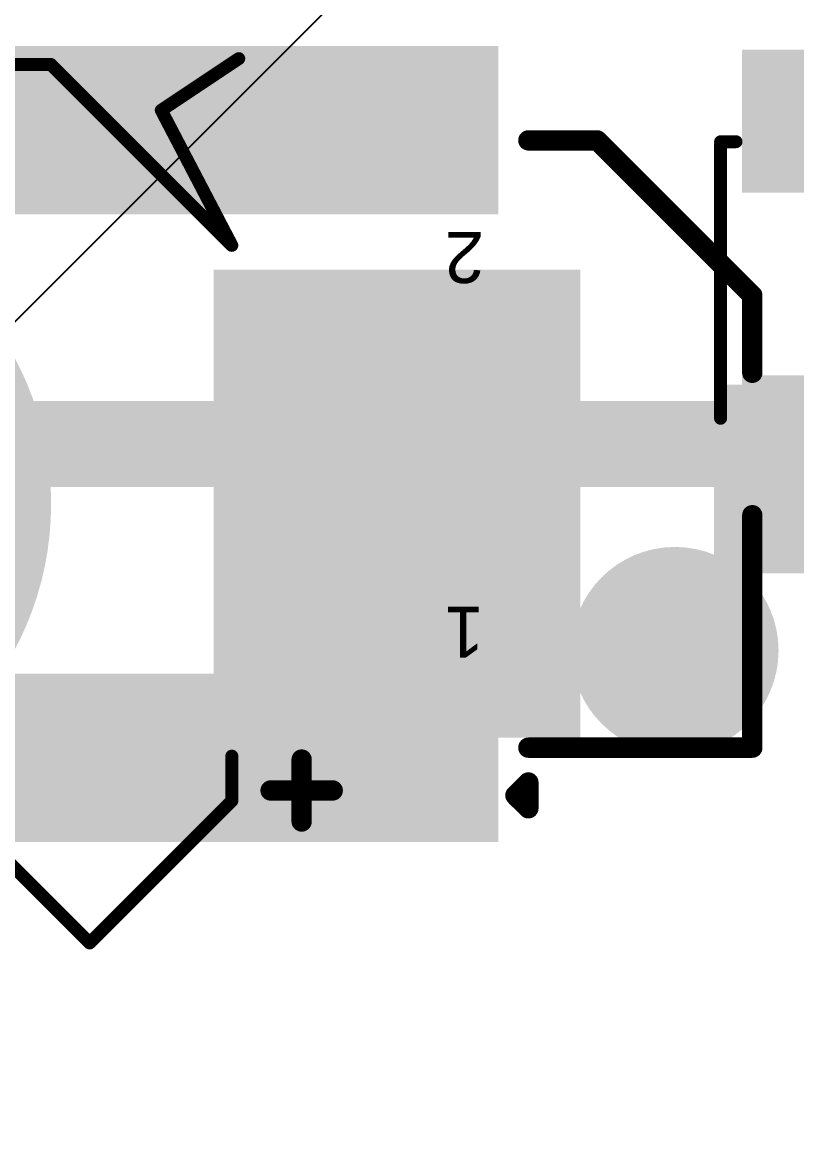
# Model space of a CAD drawing. Header units: inches. Extents: x -5 to 5450, y -4 to 5452.
# Drawn here: x 35.16 to 42.77, y 26.78 to 37.74 of the extents above; entities that cross this region are included whole.
import ezdxf

# ---------------------------------------------------------------- set-up
doc = ezdxf.new("R2010")
doc.units = ezdxf.units.IN
for name, color, linetype in [('Bottom Layer', 5, 'Continuous'), ('Bottom Overlay', 54, 'Continuous'), ('Bottom Paste', 16, 'Continuous'), ('Bottom Solder', 6, 'Continuous'), ('Ground', 76, 'Continuous'), ('Pad Holes', 156, 'Continuous'), ('Power', 16, 'Continuous'), ('Top Layer', 1, 'Continuous'), ('Top Overlay', 2, 'Continuous'), ('Top Paste', 8, 'Continuous'), ('Top Solder', 216, 'Continuous')]:
    doc.layers.add(name, color=color, linetype=linetype)
doc.styles.add('Arial', font='', dxfattribs={"height": 0.2})
doc.styles.get('Arial').set_extended_font_data('Arial')

# ---------------------------------------------------------------- blocks, each defined once
blk = doc.blocks.new('VSON_10_EP_3_3__9')
at = {"layer": 'Top Solder'}
blk.add_line((0.415, 1.745), (5436.376, 5440.364), dxfattribs=at)
blk = doc.blocks.new('MY_927_02_B_149')
at = {"layer": 'Bottom Layer'}
h = blk.add_hatch(color=5, dxfattribs=at)
edge = h.paths.add_edge_path()
edge.add_arc((0, 0), 3, 0, 360)
for points in [[(-8.2, 2.25), (-4.7, 2.25), (-4.7, -2.25), (-8.2, -2.25)], [(4.7, 2.25), (8.2, 2.25), (8.2, -2.25), (4.7, -2.25)]]:
    blk.add_hatch(color=5, dxfattribs=at).paths.add_polyline_path(points)
at = {"layer": 'Bottom Paste'}
h = blk.add_hatch(color=16, dxfattribs=at)
edge = h.paths.add_edge_path()
edge.add_arc((0, 0), 3, 0, 360)
for points in [[(-8.2, 2.25), (-4.7, 2.25), (-4.7, -2.25), (-8.2, -2.25)], [(4.7, 2.25), (8.2, 2.25), (8.2, -2.25), (4.7, -2.25)]]:
    blk.add_hatch(color=16, dxfattribs=at).paths.add_polyline_path(points)
at = {"layer": 'Bottom Solder'}
h = blk.add_hatch(color=6, dxfattribs=at)
edge = h.paths.add_edge_path()
edge.add_arc((0, 0), 3.051, 0, 360)
for points in [[(-8.251, 2.301), (-4.649, 2.301), (-4.649, -2.301), (-8.251, -2.301)], [(4.649, 2.301), (8.251, 2.301), (8.251, -2.301), (4.649, -2.301)]]:
    blk.add_hatch(color=6, dxfattribs=at).paths.add_polyline_path(points)
at = {"layer": 'Bottom Overlay'}
for points in [[(4.133, 3.868, 0.127, 0.127, 0), (4.895, 4.376, 0.127, 0.127, 0)], [(-4.826, 4.318, 0.127, 0.127, 0), (-4.064, 3.81, 0.127, 0.127, 0)], [(-4.759, 2.48, 0.127, 0.127, 0), (-2.921, 4.318, 0.127, 0.127, 0)], [(-2.921, 4.318, 0.127, 0.127, 0), (3.048, 4.318, 0.127, 0.127, 0)], [(3.048, 4.318, 0.127, 0.127, 0), (4.826, 2.54, 0.127, 0.127, 0)], [(-4.757, 2.482, 0.127, 0.127, 0), (-4.064, 3.81, 0.127, 0.127, 0)], [(4.133, 3.868, 0.127, 0.127, 0), (4.826, 2.54, 0.127, 0.127, 0)], [(-0.305, 3.429, 0.254, 0.254, 0), (0.305, 3.429, 0.254, 0.254, 0)], [(-5.69, -3.124, 0.2, 0.2, 0), (-5.69, -2.515, 0.2, 0.2, 0)], [(-4.826, -2.921, 0.127, 0.127, 0), (-4.826, -2.481, 0.127, 0.127, 0)], [(4.826, -2.921, 0.127, 0.127, 0), (4.826, -2.481, 0.127, 0.127, 0)], [(5.512, -3.124, 0.2, 0.2, 0), (5.512, -2.515, 0.2, 0.2, 0)], [(-5.994, -2.819, 0.2, 0.2, 0), (-5.385, -2.819, 0.2, 0.2, 0)], [(5.207, -2.819, 0.2, 0.2, 0), (5.817, -2.819, 0.2, 0.2, 0)], [(-4.826, -2.921, 0.127, 0.127, 0), (-3.429, -4.318, 0.127, 0.127, 0)], [(3.429, -4.318, 0.127, 0.127, 0), (4.826, -2.921, 0.127, 0.127, 0)], [(-3.429, -4.318, 0.127, 0.127, 0), (-2.54, -3.429, 0.127, 0.127, 0)], [(-2.54, -3.429, 0.127, 0.127, 0), (2.54, -3.429, 0.127, 0.127, 0)], [(2.54, -3.429, 0.127, 0.127, 0), (3.429, -4.318, 0.127, 0.127, 0)]]:
    blk.add_lwpolyline(points, format="xyseb", dxfattribs=at)
for points in [[(4.863, 4.376, 0.0635, 0.0635, 1), (4.926, 4.376, 0.0635, 0.0635, 1)], [(-4.858, 4.318, 0.0635, 0.0635, 1), (-4.794, 4.318, 0.0635, 0.0635, 1)], [(-2.953, 4.318, 0.0635, 0.0635, 1), (-2.889, 4.318, 0.0635, 0.0635, 1)], [(-2.953, 4.318, 0.0635, 0.0635, 1), (-2.889, 4.318, 0.0635, 0.0635, 1)], [(3.016, 4.318, 0.0635, 0.0635, 1), (3.08, 4.318, 0.0635, 0.0635, 1)], [(3.016, 4.318, 0.0635, 0.0635, 1), (3.08, 4.318, 0.0635, 0.0635, 1)], [(-4.096, 3.81, 0.0635, 0.0635, 1), (-4.032, 3.81, 0.0635, 0.0635, 1)], [(-4.096, 3.81, 0.0635, 0.0635, 1), (-4.032, 3.81, 0.0635, 0.0635, 1)], [(4.101, 3.868, 0.0635, 0.0635, 1), (4.164, 3.868, 0.0635, 0.0635, 1)], [(4.101, 3.868, 0.0635, 0.0635, 1), (4.164, 3.868, 0.0635, 0.0635, 1)], [(-0.368, 3.429, 0.127, 0.127, 1), (-0.241, 3.429, 0.127, 0.127, 1)], [(0.241, 3.429, 0.127, 0.127, 1), (0.368, 3.429, 0.127, 0.127, 1)], [(-4.79, 2.48, 0.0635, 0.0635, 1), (-4.727, 2.48, 0.0635, 0.0635, 1)], [(-4.789, 2.482, 0.0635, 0.0635, 1), (-4.726, 2.482, 0.0635, 0.0635, 1)], [(4.794, 2.54, 0.0635, 0.0635, 1), (4.858, 2.54, 0.0635, 0.0635, 1)], [(4.794, 2.54, 0.0635, 0.0635, 1), (4.858, 2.54, 0.0635, 0.0635, 1)], [(-5.74, -2.515, 0.1, 0.1, 1), (-5.64, -2.515, 0.1, 0.1, 1)], [(-4.858, -2.481, 0.0635, 0.0635, 1), (-4.794, -2.481, 0.0635, 0.0635, 1)], [(4.794, -2.481, 0.0635, 0.0635, 1), (4.858, -2.481, 0.0635, 0.0635, 1)], [(5.462, -2.515, 0.1, 0.1, 1), (5.562, -2.515, 0.1, 0.1, 1)], [(-6.044, -2.819, 0.1, 0.1, 1), (-5.944, -2.819, 0.1, 0.1, 1)], [(-5.435, -2.819, 0.1, 0.1, 1), (-5.335, -2.819, 0.1, 0.1, 1)], [(5.157, -2.819, 0.1, 0.1, 1), (5.257, -2.819, 0.1, 0.1, 1)], [(5.767, -2.819, 0.1, 0.1, 1), (5.867, -2.819, 0.1, 0.1, 1)], [(-4.858, -2.921, 0.0635, 0.0635, 1), (-4.794, -2.921, 0.0635, 0.0635, 1)], [(-4.858, -2.921, 0.0635, 0.0635, 1), (-4.794, -2.921, 0.0635, 0.0635, 1)], [(4.794, -2.921, 0.0635, 0.0635, 1), (4.858, -2.921, 0.0635, 0.0635, 1)], [(4.794, -2.921, 0.0635, 0.0635, 1), (4.858, -2.921, 0.0635, 0.0635, 1)], [(-5.74, -3.124, 0.1, 0.1, 1), (-5.64, -3.124, 0.1, 0.1, 1)], [(5.462, -3.124, 0.1, 0.1, 1), (5.562, -3.124, 0.1, 0.1, 1)], [(-2.572, -3.429, 0.0635, 0.0635, 1), (-2.508, -3.429, 0.0635, 0.0635, 1)], [(-2.572, -3.429, 0.0635, 0.0635, 1), (-2.508, -3.429, 0.0635, 0.0635, 1)], [(2.508, -3.429, 0.0635, 0.0635, 1), (2.572, -3.429, 0.0635, 0.0635, 1)], [(2.508, -3.429, 0.0635, 0.0635, 1), (2.572, -3.429, 0.0635, 0.0635, 1)], [(-3.461, -4.318, 0.0635, 0.0635, 1), (-3.397, -4.318, 0.0635, 0.0635, 1)], [(-3.461, -4.318, 0.0635, 0.0635, 1), (-3.397, -4.318, 0.0635, 0.0635, 1)], [(3.397, -4.318, 0.0635, 0.0635, 1), (3.461, -4.318, 0.0635, 0.0635, 1)], [(3.397, -4.318, 0.0635, 0.0635, 1), (3.461, -4.318, 0.0635, 0.0635, 1)]]:
    blk.add_lwpolyline(points, format="xyseb", close=True, dxfattribs=at)
blk = doc.blocks.new('QTH_030_01_L_D_A_K_TR_156')
at = {"layer": 'Bottom Solder'}
h = blk.add_hatch(color=6, dxfattribs=at)
edge = h.paths.add_edge_path()
edge.add_arc((-9.24, 2.03), 0.102, 0, 360)
at = {"layer": 'Ground'}
h = blk.add_hatch(color=76, dxfattribs=at)
edge = h.paths.add_edge_path()
edge.add_arc((-9.24, 2.03), 1.018, 0, 360)
at = {"layer": 'Pad Holes'}
h = blk.add_hatch(color=7, dxfattribs=at)
edge = h.paths.add_edge_path()
edge.add_arc((-9.24, 2.03), 0.51, 0, 360)
at = {"layer": 'Power'}
h = blk.add_hatch(color=16, dxfattribs=at)
edge = h.paths.add_edge_path()
edge.add_arc((-9.24, 2.03), 1.018, 0, 360)
at = {"layer": 'Top Layer'}
for points in [[(-7.403, 3.811), (-7.098, 3.811), (-7.098, 2.361), (-7.403, 2.361)], [(-6.902, 3.811), (-6.597, 3.811), (-6.597, 2.361), (-6.902, 2.361)], [(-6.403, 3.811), (-6.097, 3.811), (-6.097, 2.361), (-6.403, 2.361)], [(-5.903, 3.811), (-5.598, 3.811), (-5.598, 2.361), (-5.903, 2.361)], [(-5.402, 3.811), (-5.097, 3.811), (-5.097, 2.361), (-5.402, 2.361)], [(-4.903, 3.811), (-4.598, 3.811), (-4.598, 2.361), (-4.903, 2.361)], [(-4.402, 3.811), (-4.097, 3.811), (-4.097, 2.361), (-4.402, 2.361)], [(-3.903, 3.811), (-3.597, 3.811), (-3.597, 2.361), (-3.903, 2.361)], [(-3.403, 3.811), (-3.098, 3.811), (-3.098, 2.361), (-3.403, 2.361)], [(-2.902, 3.811), (-2.597, 3.811), (-2.597, 2.361), (-2.902, 2.361)], [(-9.715, 0.32), (-7.175, 0.32), (-7.175, -0.32), (-9.715, -0.32)], [(-5.525, 0.32), (-0.825, 0.32), (-0.825, -0.32), (-5.525, -0.32)], [(-7.403, -2.361), (-7.098, -2.361), (-7.098, -3.811), (-7.403, -3.811)], [(-6.902, -2.361), (-6.597, -2.361), (-6.597, -3.811), (-6.902, -3.811)], [(-6.403, -2.361), (-6.097, -2.361), (-6.097, -3.811), (-6.403, -3.811)], [(-5.903, -2.361), (-5.598, -2.361), (-5.598, -3.811), (-5.903, -3.811)], [(-5.402, -2.361), (-5.097, -2.361), (-5.097, -3.811), (-5.402, -3.811)], [(-4.903, -2.361), (-4.598, -2.361), (-4.598, -3.811), (-4.903, -3.811)], [(-4.402, -2.361), (-4.097, -2.361), (-4.097, -3.811), (-4.402, -3.811)], [(-3.903, -2.361), (-3.597, -2.361), (-3.597, -3.811), (-3.903, -3.811)], [(-3.403, -2.361), (-3.098, -2.361), (-3.098, -3.811), (-3.403, -3.811)], [(-2.902, -2.361), (-2.597, -2.361), (-2.597, -3.811), (-2.902, -3.811)]]:
    blk.add_hatch(color=1, dxfattribs=at).paths.add_polyline_path(points)
at = {"layer": 'Top Paste'}
for points in [[(-7.403, 3.811), (-7.098, 3.811), (-7.098, 2.361), (-7.403, 2.361)], [(-6.902, 3.811), (-6.597, 3.811), (-6.597, 2.361), (-6.902, 2.361)], [(-6.403, 3.811), (-6.097, 3.811), (-6.097, 2.361), (-6.403, 2.361)], [(-5.903, 3.811), (-5.598, 3.811), (-5.598, 2.361), (-5.903, 2.361)], [(-5.402, 3.811), (-5.097, 3.811), (-5.097, 2.361), (-5.402, 2.361)], [(-4.903, 3.811), (-4.598, 3.811), (-4.598, 2.361), (-4.903, 2.361)], [(-4.402, 3.811), (-4.097, 3.811), (-4.097, 2.361), (-4.402, 2.361)], [(-3.903, 3.811), (-3.597, 3.811), (-3.597, 2.361), (-3.903, 2.361)], [(-3.403, 3.811), (-3.098, 3.811), (-3.098, 2.361), (-3.403, 2.361)], [(-2.902, 3.811), (-2.597, 3.811), (-2.597, 2.361), (-2.902, 2.361)], [(-9.715, 0.32), (-7.175, 0.32), (-7.175, -0.32), (-9.715, -0.32)], [(-5.525, 0.32), (-0.825, 0.32), (-0.825, -0.32), (-5.525, -0.32)], [(-7.403, -2.361), (-7.098, -2.361), (-7.098, -3.811), (-7.403, -3.811)], [(-6.902, -2.361), (-6.597, -2.361), (-6.597, -3.811), (-6.902, -3.811)], [(-6.403, -2.361), (-6.097, -2.361), (-6.097, -3.811), (-6.403, -3.811)], [(-5.903, -2.361), (-5.598, -2.361), (-5.598, -3.811), (-5.903, -3.811)], [(-5.402, -2.361), (-5.097, -2.361), (-5.097, -3.811), (-5.402, -3.811)], [(-4.903, -2.361), (-4.598, -2.361), (-4.598, -3.811), (-4.903, -3.811)], [(-4.402, -2.361), (-4.097, -2.361), (-4.097, -3.811), (-4.402, -3.811)], [(-3.903, -2.361), (-3.597, -2.361), (-3.597, -3.811), (-3.903, -3.811)], [(-3.403, -2.361), (-3.098, -2.361), (-3.098, -3.811), (-3.403, -3.811)], [(-2.902, -2.361), (-2.597, -2.361), (-2.597, -3.811), (-2.902, -3.811)]]:
    blk.add_hatch(color=8, dxfattribs=at).paths.add_polyline_path(points)
at = {"layer": 'Top Solder'}
for points in [[(-7.504, 3.913), (-6.996, 3.913), (-6.996, 2.259), (-7.504, 2.259)], [(-7.004, 3.913), (-6.496, 3.913), (-6.496, 2.259), (-7.004, 2.259)], [(-6.504, 3.913), (-5.996, 3.913), (-5.996, 2.259), (-6.504, 2.259)], [(-6.004, 3.913), (-5.496, 3.913), (-5.496, 2.259), (-6.004, 2.259)], [(-5.504, 3.913), (-4.996, 3.913), (-4.996, 2.259), (-5.504, 2.259)], [(-5.004, 3.913), (-4.496, 3.913), (-4.496, 2.259), (-5.004, 2.259)], [(-4.504, 3.913), (-3.996, 3.913), (-3.996, 2.259), (-4.504, 2.259)], [(-4.004, 3.913), (-3.496, 3.913), (-3.496, 2.259), (-4.004, 2.259)], [(-3.504, 3.913), (-2.996, 3.913), (-2.996, 2.259), (-3.504, 2.259)], [(-3.004, 3.913), (-2.496, 3.913), (-2.496, 2.259), (-3.004, 2.259)], [(-9.817, 0.422), (-7.073, 0.422), (-7.073, -0.422), (-9.817, -0.422)], [(-5.627, 0.422), (-0.723, 0.422), (-0.723, -0.422), (-5.627, -0.422)], [(-7.504, -2.259), (-6.996, -2.259), (-6.996, -3.913), (-7.504, -3.913)], [(-7.004, -2.259), (-6.496, -2.259), (-6.496, -3.913), (-7.004, -3.913)], [(-6.504, -2.259), (-5.996, -2.259), (-5.996, -3.913), (-6.504, -3.913)], [(-6.004, -2.259), (-5.496, -2.259), (-5.496, -3.913), (-6.004, -3.913)], [(-5.504, -2.259), (-4.996, -2.259), (-4.996, -3.913), (-5.504, -3.913)], [(-5.004, -2.259), (-4.496, -2.259), (-4.496, -3.913), (-5.004, -3.913)], [(-4.504, -2.259), (-3.996, -2.259), (-3.996, -3.913), (-4.504, -3.913)], [(-4.004, -2.259), (-3.496, -2.259), (-3.496, -3.913), (-4.004, -3.913)], [(-3.504, -2.259), (-2.996, -2.259), (-2.996, -3.913), (-3.504, -3.913)], [(-3.004, -2.259), (-2.496, -2.259), (-2.496, -3.913), (-3.004, -3.913)]]:
    blk.add_hatch(color=216, dxfattribs=at).paths.add_polyline_path(points)
h = blk.add_hatch(color=216, dxfattribs=at)
edge = h.paths.add_edge_path()
edge.add_arc((-9.24, 2.03), 0.102, 0, 360)
at = {"layer": 'Top Overlay'}
for points in [[(-7.8, 3.581, 0.2, 0.2, 0), (-7.8, 3.327, 0.2, 0.2, 0)], [(-7.673, 3.454, 0.2, 0.2, 0), (-7.8, 3.581, 0.2, 0.2, 0)], [(-7.673, 3.454, 0.2, 0.2, 0), (-7.8, 3.327, 0.2, 0.2, 0)], [(-10, 2.985, 0.2, 0.2, 0), (-10, 0.7, 0.2, 0.2, 0)], [(-7.8, 2.985, 0.2, 0.2, 0), (-10, 2.985, 0.2, 0.2, 0)], [(-10, -0.7, 0.2, 0.2, 0), (-10, -1.461, 0.2, 0.2, 0)], [(-8.476, -2.985, 0.2, 0.2, 0), (-10, -1.461, 0.2, 0.2, 0)], [(-7.8, -2.985, 0.2, 0.2, 0), (-8.476, -2.985, 0.2, 0.2, 0)]]:
    blk.add_lwpolyline(points, format="xyseb", dxfattribs=at)
for points in [[(-7.85, 3.581, 0.1, 0.1, 1), (-7.75, 3.581, 0.1, 0.1, 1)], [(-7.85, 3.581, 0.1, 0.1, 1), (-7.75, 3.581, 0.1, 0.1, 1)], [(-7.723, 3.454, 0.1, 0.1, 1), (-7.623, 3.454, 0.1, 0.1, 1)], [(-7.723, 3.454, 0.1, 0.1, 1), (-7.623, 3.454, 0.1, 0.1, 1)], [(-7.85, 3.327, 0.1, 0.1, 1), (-7.75, 3.327, 0.1, 0.1, 1)], [(-7.85, 3.327, 0.1, 0.1, 1), (-7.75, 3.327, 0.1, 0.1, 1)], [(-10.05, 2.985, 0.1, 0.1, 1), (-9.95, 2.985, 0.1, 0.1, 1)], [(-10.05, 2.985, 0.1, 0.1, 1), (-9.95, 2.985, 0.1, 0.1, 1)], [(-7.85, 2.985, 0.1, 0.1, 1), (-7.75, 2.985, 0.1, 0.1, 1)], [(-10.05, 0.7, 0.1, 0.1, 1), (-9.95, 0.7, 0.1, 0.1, 1)], [(-10.05, -0.7, 0.1, 0.1, 1), (-9.95, -0.7, 0.1, 0.1, 1)], [(-10.05, -1.461, 0.1, 0.1, 1), (-9.95, -1.461, 0.1, 0.1, 1)], [(-10.05, -1.461, 0.1, 0.1, 1), (-9.95, -1.461, 0.1, 0.1, 1)], [(-8.526, -2.985, 0.1, 0.1, 1), (-8.426, -2.985, 0.1, 0.1, 1)], [(-8.526, -2.985, 0.1, 0.1, 1), (-8.426, -2.985, 0.1, 0.1, 1)], [(-7.85, -2.985, 0.1, 0.1, 1), (-7.75, -2.985, 0.1, 0.1, 1)]]:
    blk.add_lwpolyline(points, format="xyseb", close=True, dxfattribs=at)
at = {"layer": 'Top Overlay', "style": 'Arial'}
for s, p in [('1', (-7.366, 1.6)), ('2', (-7.366, -2.083))]:
    blk.add_text(s, height=0.5, dxfattribs=at).set_placement(p)
blk = doc.blocks.new('SOD_123F_B_161')
at = {"layer": 'Bottom Layer'}
for points in [[(-2.2, -0.6), (-2.2, 0.6), (-1, 0.6), (-1, -0.6)], [(1, -0.6), (1, 0.6), (2.2, 0.6), (2.2, -0.6)], [(1, -0.6), (1, 0.6), (2.2, 0.6), (2.2, -0.6)]]:
    blk.add_hatch(color=5, dxfattribs=at).paths.add_polyline_path(points)
at = {"layer": 'Bottom Overlay'}
for points in [[(0.99, 0.686), (2.844, 0.686), (2.844, 0.978), (0.99, 0.978)], [(2.145, -0.788), (2.845, -0.788), (2.845, 0.787), (2.145, 0.787)], [(0.99, -0.978), (2.844, -0.978), (2.844, -0.686), (0.99, -0.686)]]:
    blk.add_hatch(color=54, dxfattribs=at).paths.add_polyline_path(points)
at = {"layer": 'Bottom Paste'}
for points in [[(-2.2, -0.6), (-2.2, 0.6), (-1, 0.6), (-1, -0.6)], [(1, -0.6), (1, 0.6), (2.2, 0.6), (2.2, -0.6)], [(1, -0.6), (1, 0.6), (2.2, 0.6), (2.2, -0.6)]]:
    blk.add_hatch(color=16, dxfattribs=at).paths.add_polyline_path(points)
at = {"layer": 'Bottom Solder'}
for points in [[(-2.302, -0.702), (-2.302, 0.702), (-0.898, 0.702), (-0.898, -0.702)], [(0.898, -0.702), (0.898, 0.702), (2.302, 0.702), (2.302, -0.702)], [(0.898, -0.702), (0.898, 0.702), (2.302, 0.702), (2.302, -0.702)]]:
    blk.add_hatch(color=6, dxfattribs=at).paths.add_polyline_path(points)
at = {"layer": 'Bottom Overlay'}
for points in [[(-1.397, 0.762, 0.127, 0.127, 0), (-1.397, 0.914, 0.127, 0.127, 0)], [(1.245, 0.914, 0.127, 0.127, 0), (-1.372, 0.914, 0.127, 0.127, 0)], [(-1.397, -0.914, 0.127, 0.127, 0), (-1.397, -0.762, 0.127, 0.127, 0)], [(1.321, -0.914, 0.127, 0.127, 0), (-1.372, -0.914, 0.127, 0.127, 0)]]:
    blk.add_lwpolyline(points, format="xyseb", dxfattribs=at)
for points in [[(-1.429, 0.914, 0.0635, 0.0635, 1), (-1.366, 0.914, 0.0635, 0.0635, 1)], [(-1.404, 0.914, 0.0635, 0.0635, 1), (-1.34, 0.914, 0.0635, 0.0635, 1)], [(1.213, 0.914, 0.0635, 0.0635, 1), (1.276, 0.914, 0.0635, 0.0635, 1)], [(-1.429, 0.762, 0.0635, 0.0635, 1), (-1.366, 0.762, 0.0635, 0.0635, 1)], [(-1.429, -0.762, 0.0635, 0.0635, 1), (-1.366, -0.762, 0.0635, 0.0635, 1)], [(-1.429, -0.914, 0.0635, 0.0635, 1), (-1.366, -0.914, 0.0635, 0.0635, 1)], [(-1.404, -0.914, 0.0635, 0.0635, 1), (-1.34, -0.914, 0.0635, 0.0635, 1)], [(1.289, -0.914, 0.0635, 0.0635, 1), (1.353, -0.914, 0.0635, 0.0635, 1)]]:
    blk.add_lwpolyline(points, format="xyseb", close=True, dxfattribs=at)

msp = doc.modelspace()

# ---------------------------------------------------------------- block references
for name, p in [('VSON_10_EP_3_3__9', (13.495, 11.871)), ('MY_927_02_B_149', (32.391, 33.012))]:
    msp.add_blockref(name, p)
for name, p, rotation in [('QTH_030_01_L_D_A_K_TR_156', (32.33, 33.599), 180), ('SOD_123F_B_161', (42.932, 35.173), 270)]:
    msp.add_blockref(name, p, dxfattribs=dict(rotation=rotation))

doc.saveas('drawing.dxf')
